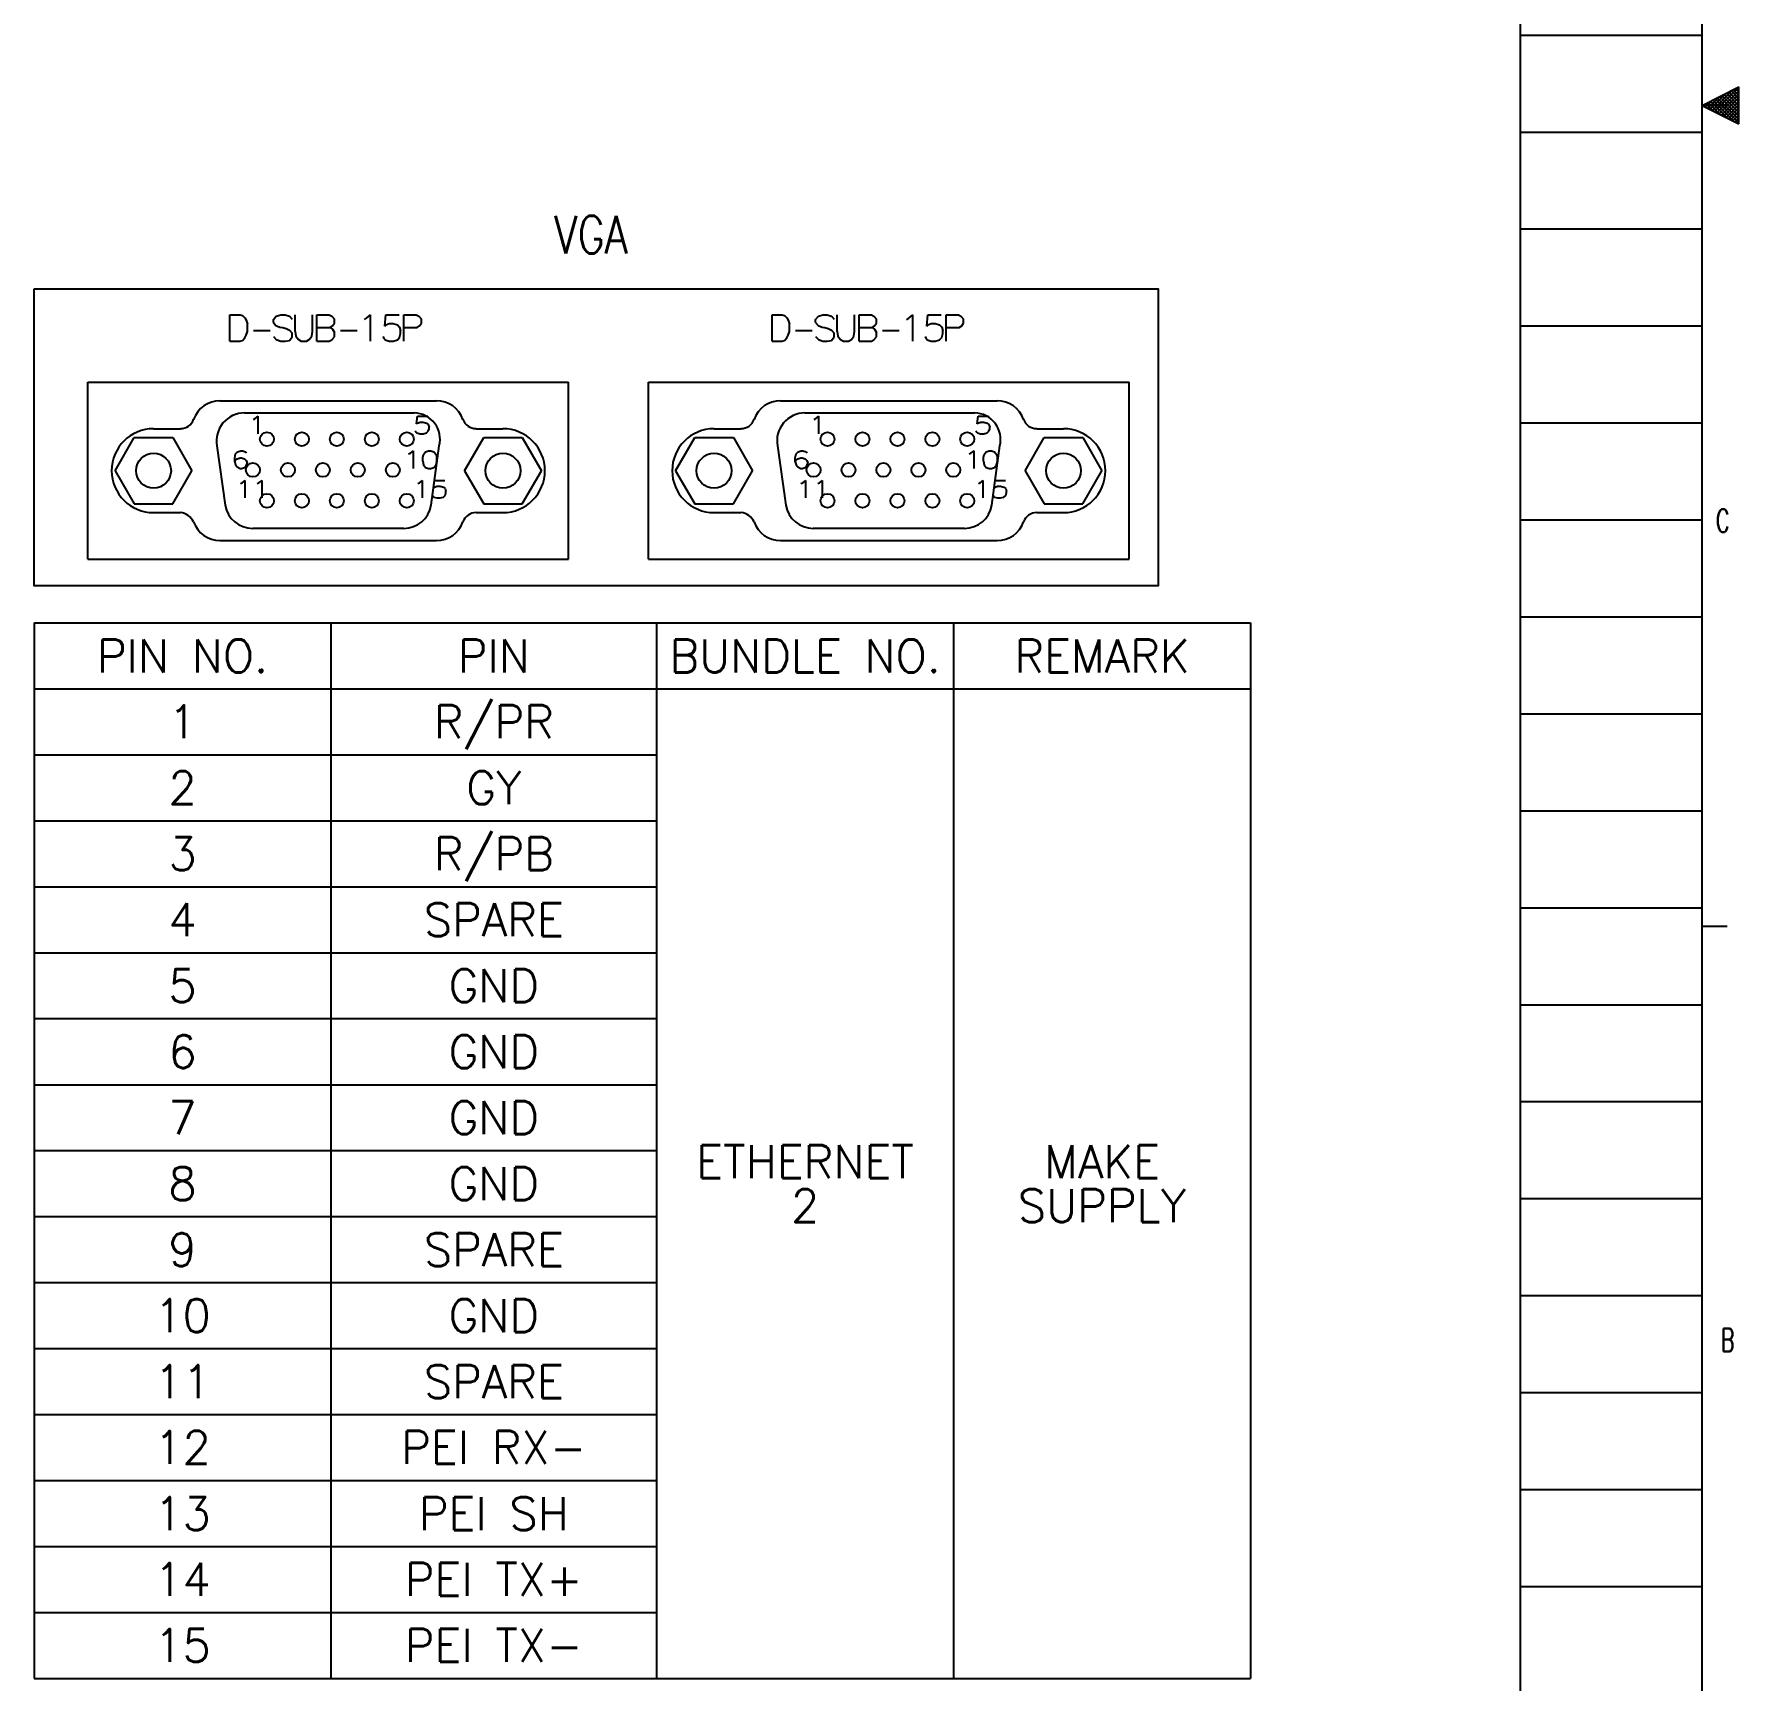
# Model space of a CAD drawing. Extents: x 260 to 819, y -886 to -443.
# Drawn here: x 668.8 to 809.5, y -799.7 to -663.8 of the extents above; entities that cross this region are included whole.
import ezdxf
from ezdxf.enums import TextEntityAlignment as Align

# ---------------------------------------------------------------- set-up
doc = ezdxf.new("R2010")
doc.units = 0
doc.header["$LTSCALE"] = 150
doc.header["$MEASUREMENT"] = 0
doc.linetypes.add('DASHED', pattern=[0.75, 0.5, -0.25])
doc.layers.get('0').update_dxf_attribs({"color": 6, "linetype": 'CONTINUOUS'})
doc.layers.add('현배선도', color=7, linetype='CONTINUOUS')
doc.styles.get("Standard").update_dxf_attribs({"font": 'romans.shx', "width": 0.8, "bigfont": 'whgtxt.shx'})

# ---------------------------------------------------------------- blocks, each defined once
blk = doc.blocks.new('*H67')
at = {"color": 2, "linetype": 'Continuous'}
for p, q in [((3.02, 202.61), (1.61, 204.01)), ((3.02, 202.89), (1.8, 204.11)), ((3.02, 203.17), (1.99, 204.2)), ((3.02, 203.46), (2.18, 204.3)), ((3.02, 203.74), (2.37, 204.39)), ((3.02, 204.02), (2.55, 204.49)), ((3.02, 204.3), (2.74, 204.58)), ((3.02, 204.59), (2.93, 204.68)), ((0.33, 203.03), (0.11, 203.25)), ((0.9, 202.75), (0.3, 203.35)), ((1.47, 202.46), (0.49, 203.44)), ((2.04, 202.18), (0.67, 203.54)), ((2.61, 201.89), (0.86, 203.63)), ((3.02, 201.76), (1.05, 203.73)), ((3.02, 202.04), (1.24, 203.82)), ((3.02, 202.32), (1.43, 203.92))]:
    blk.add_line(p, q, dxfattribs=at)
blk = doc.blocks.new('*H68')
at = {"color": 2, "linetype": 'Continuous'}
for p, q in [((1.95, 204.18), (0.64, 202.88)), ((2.52, 204.47), (0.83, 202.78)), ((3.02, 204.69), (1.02, 202.69)), ((3.02, 204.4), (1.21, 202.59)), ((3.02, 204.12), (1.4, 202.5)), ((0.24, 203.32), (0.08, 203.16)), ((0.81, 203.61), (0.27, 203.07)), ((1.38, 203.89), (0.46, 202.97)), ((3.02, 203.84), (1.58, 202.4)), ((3.02, 203.56), (1.77, 202.31)), ((3.02, 203.27), (1.96, 202.21)), ((3.02, 202.99), (2.15, 202.12)), ((3.02, 202.71), (2.34, 202.02)), ((3.02, 202.42), (2.53, 201.93)), ((3.02, 202.14), (2.71, 201.84)), ((3.02, 201.86), (2.9, 201.74))]:
    blk.add_line(p, q, dxfattribs=at)
blk = doc.blocks.new('ansi-c')
at = {"color": 5, "linetype": 'Continuous'}
for p, q in [((462, 358.06), (462, 764.46)), ((477, 358.06), (477, 764.46)), ((462, 567.06), (477, 567.06)), ((462, 551.06), (477, 551.06)), ((462, 535.06), (477, 535.06)), ((462, 519.06), (477, 519.06)), ((462, 503.06), (477, 503.06)), ((462, 487.06), (477, 487.06)), ((462, 471.06), (477, 471.06)), ((462, 455.06), (477, 455.06)), ((462, 439.06), (477, 439.06))]:
    blk.add_line(p, q, dxfattribs=at)
at = {"color": 2, "linetype": 'Continuous'}
for p, q in [((477, 561.26), (480.02, 562.78)), ((480.02, 559.74), (480.02, 562.78)), ((477, 561.26), (480.02, 559.74))]:
    blk.add_line(p, q, dxfattribs=at)
at = {"color": 210, "linetype": 'Continuous'}
for p, q in [((477, 561.26), (479.05, 561.26)), ((462, 559.06), (477, 559.06)), ((462, 543.06), (477, 543.06)), ((462, 527.06), (477, 527.06)), ((462, 511.06), (477, 511.06)), ((462, 495.06), (477, 495.06)), ((477, 493.53), (479.05, 493.53)), ((462, 479.06), (477, 479.06)), ((462, 463.06), (477, 463.06)), ((462, 447.06), (477, 447.06))]:
    blk.add_line(p, q, dxfattribs=at)
at = {"color": 7, "linetype": 'Continuous'}
for name in ['*H68', '*H67']:
    blk.add_blockref(name, (477, 358.06), dxfattribs=at)
at = {"color": 130, "linetype": 'Continuous', "width": 0.655684}
for s, p in [('C', (478.69, 527)), ('B', (479.1, 459.39))]:
    blk.add_text(s, height=1.9, dxfattribs=at).set_placement(p, align=Align.MIDDLE_CENTER)

msp = doc.modelspace()

# ---------------------------------------------------------------- linework, layer by layer
at = {"color": 7, "linetype": 'Continuous'}
for p, q in [((684.97, -686.97), (685.81, -686.97)), ((684.97, -689.16), (684.97, -686.97)), ((685.81, -686.97), (686.02, -687.04)), ((686.02, -687.04), (686.2, -687.22)), ((686.2, -687.22), (686.32, -687.43)), ((686.32, -687.43), (686.41, -687.75)), ((686.41, -688.35), (686.41, -687.75)), ((688.56, -687.36), (688.8, -687.08)), ((688.56, -687.61), (688.56, -687.36)), ((688.56, -687.61), (688.77, -687.85)), ((688.77, -687.85), (689.1, -687.99)), ((688.8, -687.08), (689.16, -686.97)), ((689.16, -686.97), (689.52, -686.97)), ((689.52, -686.97), (689.88, -687.08)), ((689.88, -687.08), (690.12, -687.33)), ((690.36, -688.35), (690.36, -686.97)), ((691.79, -688.35), (691.79, -686.97)), ((692.15, -686.97), (693.17, -686.97)), ((692.15, -689.16), (692.15, -686.97)), ((693.17, -686.97), (693.38, -687.08)), ((693.38, -687.08), (693.59, -687.33)), ((693.44, -687.89), (693.59, -687.68)), ((693.59, -687.68), (693.59, -687.33)), ((696.07, -687.36), (696.25, -687.26)), ((696.25, -687.26), (696.58, -686.97)), ((696.58, -689.16), (696.58, -686.97)), ((697.75, -687.92), (697.84, -686.97)), ((697.75, -687.92), (697.84, -687.82)), ((697.84, -686.97), (698.94, -686.97)), ((697.84, -687.82), (698.11, -687.71)), ((698.11, -687.71), (698.44, -687.71)), ((698.44, -687.71), (698.79, -687.82)), ((698.79, -687.82), (698.97, -687.99)), ((699.33, -686.97), (700.35, -686.97)), ((699.33, -689.16), (699.33, -686.97)), ((700.35, -686.97), (700.56, -687.08)), ((700.56, -687.08), (700.77, -687.33)), ((700.62, -687.89), (700.77, -687.68)), ((700.77, -687.68), (700.77, -687.33)), ((729.7, -686.97), (730.53, -686.97)), ((729.7, -689.16), (729.7, -686.97)), ((730.53, -686.97), (730.74, -687.04)), ((730.74, -687.04), (730.92, -687.22)), ((730.92, -687.22), (731.04, -687.43)), ((731.04, -687.43), (731.13, -687.75)), ((731.13, -688.35), (731.13, -687.75)), ((733.29, -687.36), (733.53, -687.08)), ((733.29, -687.61), (733.29, -687.36)), ((733.29, -687.61), (733.5, -687.85)), ((733.5, -687.85), (733.83, -687.99)), ((733.53, -687.08), (733.89, -686.97)), ((733.89, -686.97), (734.25, -686.97)), ((734.25, -686.97), (734.6, -687.08)), ((734.6, -687.08), (734.84, -687.33)), ((735.08, -688.35), (735.08, -686.97)), ((736.52, -688.35), (736.52, -686.97)), ((736.88, -686.97), (737.9, -686.97)), ((736.88, -689.16), (736.88, -686.97)), ((737.9, -686.97), (738.11, -687.08)), ((738.11, -687.08), (738.32, -687.33)), ((738.17, -687.89), (738.32, -687.68)), ((738.32, -687.68), (738.32, -687.33)), ((740.8, -687.36), (740.98, -687.26)), ((740.98, -687.26), (741.31, -686.97)), ((741.31, -689.16), (741.31, -686.97)), ((742.48, -687.92), (742.56, -686.97)), ((742.48, -687.92), (742.56, -687.82)), ((742.56, -686.97), (743.67, -686.97)), ((742.56, -687.82), (742.83, -687.71)), ((742.83, -687.71), (743.16, -687.71)), ((743.16, -687.71), (743.52, -687.82)), ((743.52, -687.82), (743.7, -687.99)), ((744.06, -686.97), (745.08, -686.97)), ((744.06, -689.16), (744.06, -686.97)), ((745.08, -686.97), (745.29, -687.08)), ((745.29, -687.08), (745.5, -687.33)), ((745.35, -687.89), (745.5, -687.68)), ((745.5, -687.68), (745.5, -687.33)), ((684.97, -689.16), (685.81, -689.16)), ((685.78, -689.16), (686.02, -689.09)), ((686.02, -689.09), (686.2, -688.87)), ((686.2, -688.87), (686.32, -688.66)), ((686.32, -688.66), (686.41, -688.35)), ((686.91, -688.28), (688.29, -688.28)), ((688.56, -688.77), (688.8, -689.02)), ((688.8, -689.02), (689.16, -689.16)), ((689.1, -687.99), (689.34, -688.03)), ((689.16, -689.16), (689.52, -689.16)), ((689.34, -688.03), (689.61, -688.1)), ((689.52, -689.16), (689.88, -689.09)), ((689.61, -688.1), (689.88, -688.24)), ((689.88, -688.24), (690.12, -688.49)), ((689.88, -689.09), (690.12, -688.8)), ((690.12, -688.8), (690.12, -688.49)), ((690.36, -688.35), (690.42, -688.73)), ((690.42, -688.73), (690.62, -689.02)), ((690.62, -689.02), (690.86, -689.16)), ((690.86, -689.16), (691.28, -689.16)), ((691.28, -689.16), (691.52, -689.02)), ((691.52, -689.02), (691.73, -688.73)), ((691.73, -688.73), (691.79, -688.35)), ((692.15, -688.03), (693.23, -688.03)), ((692.15, -689.16), (693.17, -689.16)), ((693.17, -689.16), (693.38, -689.05)), ((693.23, -688.03), (693.44, -687.89)), ((693.23, -688.03), (693.44, -688.17)), ((693.38, -689.05), (693.59, -688.8)), ((693.44, -688.17), (693.59, -688.45)), ((693.59, -688.8), (693.59, -688.45)), ((694.1, -688.28), (695.47, -688.28)), ((697.6, -688.77), (697.69, -688.95)), ((697.69, -688.95), (697.78, -689.05)), ((697.78, -689.05), (698.11, -689.16)), ((698.11, -689.16), (698.44, -689.16)), ((698.44, -689.16), (698.79, -689.05)), ((698.79, -689.05), (698.97, -688.84)), ((698.97, -687.99), (699.06, -688.31)), ((698.97, -688.84), (699.06, -688.52)), ((699.06, -688.52), (699.06, -688.31)), ((699.33, -688.03), (700.41, -688.03)), ((700.41, -688.03), (700.62, -687.89)), ((729.7, -689.16), (730.53, -689.16)), ((730.51, -689.16), (730.74, -689.09)), ((730.74, -689.09), (730.92, -688.87)), ((730.92, -688.87), (731.04, -688.66)), ((731.04, -688.66), (731.13, -688.35)), ((731.64, -688.28), (733.02, -688.28)), ((733.29, -688.77), (733.53, -689.02)), ((733.53, -689.02), (733.89, -689.16)), ((733.83, -687.99), (734.07, -688.03)), ((733.89, -689.16), (734.25, -689.16)), ((734.07, -688.03), (734.34, -688.1)), ((734.25, -689.16), (734.6, -689.09)), ((734.34, -688.1), (734.6, -688.24)), ((734.6, -688.24), (734.84, -688.49)), ((734.6, -689.09), (734.84, -688.8)), ((734.84, -688.8), (734.84, -688.49)), ((735.08, -688.35), (735.14, -688.73)), ((735.14, -688.73), (735.35, -689.02)), ((735.35, -689.02), (735.59, -689.16)), ((735.59, -689.16), (736.01, -689.16)), ((736.01, -689.16), (736.25, -689.02)), ((736.25, -689.02), (736.46, -688.73)), ((736.46, -688.73), (736.52, -688.35)), ((736.88, -688.03), (737.96, -688.03)), ((736.88, -689.16), (737.9, -689.16)), ((737.9, -689.16), (738.11, -689.05)), ((737.96, -688.03), (738.17, -687.89)), ((737.96, -688.03), (738.17, -688.17)), ((738.11, -689.05), (738.32, -688.8)), ((738.17, -688.17), (738.32, -688.45)), ((738.32, -688.8), (738.32, -688.45)), ((738.82, -688.28), (740.2, -688.28)), ((742.33, -688.77), (742.42, -688.95)), ((742.42, -688.95), (742.5, -689.05)), ((742.5, -689.05), (742.83, -689.16)), ((742.83, -689.16), (743.16, -689.16)), ((743.16, -689.16), (743.52, -689.05)), ((743.52, -689.05), (743.7, -688.84)), ((743.7, -687.99), (743.79, -688.31)), ((743.7, -688.84), (743.79, -688.52)), ((743.79, -688.52), (743.79, -688.31)), ((744.06, -688.03), (745.14, -688.03)), ((745.14, -688.03), (745.35, -687.89)), ((673.26, -692.54), (712.91, -692.54)), ((673.26, -707.13), (673.26, -692.54)), ((712.91, -707.13), (712.91, -692.54)), ((719.52, -692.54), (759.16, -692.54)), ((719.52, -707.13), (719.52, -692.54)), ((759.16, -707.13), (759.16, -692.54)), ((684.15, -694.07), (702.02, -694.07)), ((730.4, -694.07), (748.28, -694.07)), ((686.17, -695.08), (700.18, -695.08)), ((686.92, -695.61), (687.06, -695.54)), ((687.06, -695.54), (687.31, -695.35)), ((687.31, -696.79), (687.31, -695.35)), ((700.38, -695.98), (700.45, -695.35)), ((700.38, -695.98), (700.45, -695.91)), ((700.45, -695.35), (701.31, -695.35)), ((700.45, -695.91), (700.66, -695.84)), ((700.66, -695.84), (700.92, -695.84)), ((700.92, -695.84), (701.2, -695.91)), ((701.2, -695.91), (701.33, -696.03)), ((701.33, -696.03), (701.4, -696.24)), ((701.4, -696.38), (701.4, -696.24)), ((732.42, -695.08), (746.43, -695.08)), ((733.17, -695.61), (733.31, -695.54)), ((733.31, -695.54), (733.57, -695.35)), ((733.57, -696.79), (733.57, -695.35)), ((746.64, -695.98), (746.71, -695.35)), ((746.64, -695.98), (746.71, -695.91)), ((746.71, -695.35), (747.57, -695.35)), ((746.71, -695.91), (746.91, -695.84)), ((746.91, -695.84), (747.17, -695.84)), ((747.17, -695.84), (747.45, -695.91)), ((747.45, -695.91), (747.59, -696.03)), ((747.59, -696.03), (747.66, -696.24)), ((747.66, -696.38), (747.66, -696.24)), ((675.5, -699.84), (677.08, -697.09)), ((677.08, -697.09), (680.26, -697.09)), ((678.67, -696.38), (680.89, -696.38)), ((680.26, -697.09), (681.84, -699.84)), ((700.27, -696.54), (700.33, -696.65)), ((700.33, -696.65), (700.4, -696.72)), ((700.4, -696.72), (700.66, -696.79)), ((700.66, -696.79), (700.92, -696.79)), ((700.92, -696.79), (701.2, -696.72)), ((701.2, -696.72), (701.33, -696.58)), ((701.33, -696.58), (701.4, -696.38)), ((704.33, -699.84), (705.91, -697.09)), ((705.28, -696.38), (707.5, -696.38)), ((705.91, -697.09), (709.08, -697.09)), ((709.08, -697.09), (710.67, -699.84)), ((721.75, -699.84), (723.34, -697.09)), ((723.34, -697.09), (726.51, -697.09)), ((724.92, -696.38), (727.14, -696.38)), ((726.51, -697.09), (728.1, -699.84)), ((746.52, -696.54), (746.59, -696.65)), ((746.59, -696.65), (746.66, -696.72)), ((746.66, -696.72), (746.91, -696.79)), ((746.91, -696.79), (747.17, -696.79)), ((747.17, -696.79), (747.45, -696.72)), ((747.45, -696.72), (747.59, -696.58)), ((747.59, -696.58), (747.66, -696.38)), ((750.58, -699.84), (752.17, -697.09)), ((751.54, -696.38), (753.75, -696.38)), ((752.17, -697.09), (755.34, -697.09)), ((755.34, -697.09), (756.92, -699.84)), ((683.89, -697.79), (684.58, -702.69)), ((685.37, -698.79), (685.44, -698.46)), ((685.37, -699.12), (685.37, -698.79)), ((685.37, -699.14), (685.44, -698.98)), ((685.44, -698.46), (685.6, -698.28)), ((685.44, -698.98), (685.58, -698.86)), ((685.58, -698.86), (685.83, -698.79)), ((685.6, -698.28), (685.86, -698.21)), ((685.83, -698.79), (685.93, -698.79)), ((685.86, -698.21), (686, -698.21)), ((685.93, -698.79), (686.18, -698.86)), ((686, -698.21), (686.25, -698.28)), ((686.18, -698.86), (686.32, -699)), ((686.25, -698.28), (686.32, -698.4)), ((686.32, -699), (686.39, -699.19)), ((699.72, -698.46), (699.86, -698.4)), ((699.86, -698.4), (700.12, -698.21)), ((700.12, -699.65), (700.12, -698.21)), ((700.88, -698.74), (700.95, -698.51)), ((700.88, -699.05), (700.88, -698.74)), ((700.88, -699.05), (700.95, -699.35)), ((700.95, -698.51), (701.12, -698.28)), ((701.12, -698.28), (701.37, -698.21)), ((701.37, -698.21), (701.56, -698.21)), ((701.56, -698.21), (701.81, -698.28)), ((701.59, -702.69), (702.24, -697.79)), ((701.81, -698.28), (701.98, -698.51)), ((701.98, -698.51), (702.05, -698.74)), ((701.98, -699.35), (702.05, -699.07)), ((702.05, -699.07), (702.05, -698.74)), ((730.15, -697.79), (730.84, -702.69)), ((731.62, -698.79), (731.69, -698.46)), ((731.62, -699.12), (731.62, -698.79)), ((731.62, -699.14), (731.69, -698.98)), ((731.69, -698.46), (731.86, -698.28)), ((731.69, -698.98), (731.83, -698.86)), ((731.83, -698.86), (732.09, -698.79)), ((731.86, -698.28), (732.11, -698.21)), ((732.09, -698.79), (732.18, -698.79)), ((732.11, -698.21), (732.25, -698.21)), ((732.18, -698.79), (732.44, -698.86)), ((732.25, -698.21), (732.51, -698.28)), ((732.44, -698.86), (732.58, -699)), ((732.51, -698.28), (732.58, -698.4)), ((732.58, -699), (732.65, -699.19)), ((745.97, -698.46), (746.11, -698.4)), ((746.11, -698.4), (746.37, -698.21)), ((746.37, -699.65), (746.37, -698.21)), ((747.14, -698.74), (747.21, -698.51)), ((747.14, -699.05), (747.14, -698.74)), ((747.14, -699.05), (747.21, -699.35)), ((747.21, -698.51), (747.37, -698.28)), ((747.37, -698.28), (747.62, -698.21)), ((747.62, -698.21), (747.81, -698.21)), ((747.81, -698.21), (748.07, -698.28)), ((747.84, -702.69), (748.5, -697.79)), ((748.07, -698.28), (748.23, -698.51)), ((748.23, -698.51), (748.3, -698.74)), ((748.23, -699.35), (748.3, -699.07)), ((748.3, -699.07), (748.3, -698.74)), ((675.5, -699.84), (677.08, -702.58)), ((680.26, -702.58), (681.84, -699.84)), ((685.37, -699.12), (685.44, -699.37)), ((685.44, -699.37), (685.58, -699.53)), ((685.58, -699.53), (685.83, -699.65)), ((685.83, -699.65), (685.93, -699.65)), ((685.93, -699.65), (686.18, -699.58)), ((686.18, -699.58), (686.32, -699.44)), ((686.32, -699.44), (686.39, -699.26)), ((686.39, -699.26), (686.39, -699.19)), ((700.95, -699.35), (701.12, -699.58)), ((701.12, -699.58), (701.37, -699.65)), ((701.37, -699.65), (701.56, -699.65)), ((701.56, -699.65), (701.81, -699.58)), ((701.81, -699.58), (701.98, -699.35)), ((704.33, -699.84), (705.91, -702.58)), ((709.08, -702.58), (710.67, -699.84)), ((721.75, -699.84), (723.34, -702.58)), ((726.51, -702.58), (728.1, -699.84)), ((731.62, -699.12), (731.69, -699.37)), ((731.69, -699.37), (731.83, -699.53)), ((731.83, -699.53), (732.09, -699.65)), ((732.09, -699.65), (732.18, -699.65)), ((732.18, -699.65), (732.44, -699.58)), ((732.44, -699.58), (732.58, -699.44)), ((732.58, -699.44), (732.65, -699.26)), ((732.65, -699.26), (732.65, -699.19)), ((747.21, -699.35), (747.37, -699.58)), ((747.37, -699.58), (747.62, -699.65)), ((747.62, -699.65), (747.81, -699.65)), ((747.81, -699.65), (748.07, -699.58)), ((748.07, -699.58), (748.23, -699.35)), ((750.58, -699.84), (752.17, -702.58)), ((755.34, -702.58), (756.92, -699.84)), ((685.84, -700.9), (685.98, -700.83)), ((685.98, -700.83), (686.23, -700.64)), ((686.23, -702.09), (686.23, -700.64)), ((687.23, -700.9), (687.37, -700.83)), ((687.37, -700.83), (687.63, -700.64)), ((687.63, -702.09), (687.63, -700.64)), ((700.47, -700.9), (700.61, -700.83)), ((700.61, -700.83), (700.87, -700.64)), ((700.87, -702.09), (700.87, -700.64)), ((701.66, -701.83), (701.73, -701.95)), ((701.77, -701.27), (701.84, -700.64)), ((701.77, -701.27), (701.84, -701.2)), ((701.84, -700.64), (702.7, -700.64)), ((701.84, -701.2), (702.05, -701.13)), ((702.05, -701.13), (702.31, -701.13)), ((702.31, -701.13), (702.59, -701.2)), ((702.59, -701.2), (702.73, -701.32)), ((702.59, -702.02), (702.73, -701.88)), ((702.73, -701.32), (702.8, -701.53)), ((702.73, -701.88), (702.8, -701.67)), ((702.8, -701.67), (702.8, -701.53)), ((732.09, -700.9), (732.23, -700.83)), ((732.23, -700.83), (732.49, -700.64)), ((732.49, -702.09), (732.49, -700.64)), ((733.49, -700.9), (733.63, -700.83)), ((733.63, -700.83), (733.88, -700.64)), ((733.88, -702.09), (733.88, -700.64)), ((746.73, -700.9), (746.87, -700.83)), ((746.87, -700.83), (747.12, -700.64)), ((747.12, -702.09), (747.12, -700.64)), ((747.91, -701.83), (747.98, -701.95)), ((748.03, -701.27), (748.1, -700.64)), ((748.03, -701.27), (748.1, -701.2)), ((748.1, -700.64), (748.96, -700.64)), ((748.1, -701.2), (748.31, -701.13)), ((748.31, -701.13), (748.56, -701.13)), ((748.56, -701.13), (748.84, -701.2)), ((748.84, -701.2), (748.98, -701.32)), ((748.84, -702.02), (748.98, -701.88)), ((748.98, -701.32), (749.05, -701.53)), ((748.98, -701.88), (749.05, -701.67)), ((749.05, -701.67), (749.05, -701.53)), ((677.08, -702.58), (680.26, -702.58)), ((678.67, -703.3), (680.89, -703.3)), ((701.73, -701.95), (701.8, -702.02)), ((701.8, -702.02), (702.05, -702.09)), ((702.05, -702.09), (702.31, -702.09)), ((702.31, -702.09), (702.59, -702.02)), ((705.28, -703.3), (707.5, -703.3)), ((705.91, -702.58), (709.08, -702.58)), ((723.34, -702.58), (726.51, -702.58)), ((724.92, -703.3), (727.14, -703.3)), ((747.98, -701.95), (748.05, -702.02)), ((748.05, -702.02), (748.31, -702.09)), ((748.31, -702.09), (748.56, -702.09)), ((748.56, -702.09), (748.84, -702.02)), ((751.54, -703.3), (753.75, -703.3)), ((752.17, -702.58), (755.34, -702.58)), ((686.85, -704.59), (699.31, -704.59)), ((733.11, -704.59), (745.57, -704.59)), ((684.15, -705.6), (702.02, -705.6)), ((730.4, -705.6), (748.28, -705.6)), ((673.26, -707.13), (712.91, -707.13)), ((719.52, -707.13), (759.16, -707.13))]:
    msp.add_line(p, q, dxfattribs=at)
at = {"color": 0}
for p, q in [((668.81, -712.39), (668.81, -799.49)), ((668.81, -712.39), (744.68, -712.39)), ((693.31, -712.39), (693.31, -799.49)), ((720.18, -712.39), (720.18, -799.49)), ((744.68, -712.39), (744.68, -799.49)), ((744.68, -712.39), (769.17, -712.39)), ((769.17, -712.39), (769.17, -799.49)), ((668.81, -717.84), (744.68, -717.84)), ((744.68, -717.84), (769.17, -717.84)), ((668.81, -723.28), (720.18, -723.28)), ((668.81, -728.72), (720.18, -728.72)), ((668.81, -734.17), (720.18, -734.17)), ((668.81, -739.61), (720.18, -739.61)), ((668.81, -745.05), (720.18, -745.05)), ((668.81, -750.5), (720.18, -750.5)), ((668.81, -755.94), (720.18, -755.94)), ((668.81, -761.38), (720.18, -761.38)), ((668.81, -766.83), (720.18, -766.83)), ((668.81, -772.27), (720.18, -772.27)), ((668.81, -777.71), (720.18, -777.71)), ((668.81, -783.16), (720.18, -783.16)), ((668.81, -788.6), (720.18, -788.6)), ((668.81, -794.04), (720.18, -794.04)), ((668.81, -799.49), (744.68, -799.49)), ((744.68, -799.49), (769.17, -799.49))]:
    msp.add_line(p, q, dxfattribs=at)
msp.add_lwpolyline([(668.81, -684.85), (761.57, -684.85), (761.57, -709.34), (668.81, -709.34)], close=True, dxfattribs=at)
at = {"color": 7, "linetype": 'Continuous'}
for centre, radius in [((688.03, -697.24), 0.577), ((690.91, -697.24), 0.577), ((693.79, -697.24), 0.577), ((696.68, -697.24), 0.577), ((699.56, -697.24), 0.577), ((734.28, -697.24), 0.577), ((737.16, -697.24), 0.577), ((740.05, -697.24), 0.577), ((742.93, -697.24), 0.577), ((745.81, -697.24), 0.577), ((678.67, -699.84), 1.44), ((707.5, -699.84), 1.44), ((724.92, -699.84), 1.44), ((753.75, -699.84), 1.44), ((686.87, -699.78), 0.577), ((689.76, -699.78), 0.577), ((692.64, -699.78), 0.577), ((695.52, -699.78), 0.577), ((698.41, -699.78), 0.577), ((733.13, -699.78), 0.577), ((736.01, -699.78), 0.577), ((738.89, -699.78), 0.577), ((741.78, -699.78), 0.577), ((744.66, -699.78), 0.577), ((688.03, -702.32), 0.577), ((690.91, -702.32), 0.577), ((693.79, -702.32), 0.577), ((696.68, -702.32), 0.577), ((699.56, -702.32), 0.577), ((734.28, -702.32), 0.577), ((737.16, -702.32), 0.577), ((740.05, -702.32), 0.577), ((742.93, -702.32), 0.577), ((745.81, -702.32), 0.577)]:
    msp.add_circle(centre, radius, dxfattribs=at)
for centre, radius, start, end in [((684.15, -696.38), 2.31, 90, 160.5288), ((702.02, -696.38), 2.31, 19.4712, 90), ((730.4, -696.38), 2.31, 90, 160.5288), ((748.28, -696.38), 2.31, 19.4712, 90), ((680.89, -695.22), 1.15, 270, 340.5288), ((686.17, -697.39), 2.31, 90, 190), ((700.14, -697.25), 2.17, 345.7085, 88.9954), ((705.28, -695.22), 1.15, 199.4712, 270), ((727.14, -695.22), 1.15, 270, 340.5288), ((732.42, -697.39), 2.31, 90, 190), ((746.39, -697.25), 2.17, 345.7085, 88.9954), ((751.54, -695.22), 1.15, 199.4712, 270), ((678.67, -699.84), 3.46, 90, 270), ((707.5, -699.84), 3.46, 270, 90), ((724.92, -699.84), 3.46, 90, 270), ((753.75, -699.84), 3.46, 270, 90), ((680.73, -704.67), 1.38, 25.8519, 83.6194), ((686.85, -702.29), 2.31, 190, 270), ((699.31, -702.29), 2.31, 270, 350), ((705.28, -704.45), 1.15, 90, 160.5288), ((726.99, -704.67), 1.38, 25.8519, 83.6194), ((733.11, -702.29), 2.31, 190, 270), ((745.57, -702.29), 2.31, 270, 350), ((751.54, -704.45), 1.15, 90, 160.5288), ((684.15, -703.3), 2.31, 199.4712, 270), ((702.02, -703.3), 2.31, 270, 340.5288), ((730.4, -703.3), 2.31, 199.4712, 270), ((748.28, -703.3), 2.31, 270, 340.5288)]:
    msp.add_arc(centre, radius, start, end, dxfattribs=at)

# ---------------------------------------------------------------- block references
at = {"linetype": 'DASHED'}
msp.add_blockref('ansi-c', (329.46, -1230.96), dxfattribs=at)
msp.add_blockref('ansi-c', (329.46, -1230.96), dxfattribs=at)

# ---------------------------------------------------------------- texts
at = {"color": 0}
for s, height, p in [('PIN NO.', 2.722, (681.06, -715.12)), ('PIN', 2.722, (706.75, -715.12)), ('BUNDLE NO.', 2.722, (732.43, -715.12)), ('REMARK', 2.722, (756.93, -715.12)), ('R/PR', 2.722, (706.75, -720.56)), ('1', 2.72, (681.06, -720.56)), ('2', 2.72, (681.06, -726)), ('GY', 2.722, (706.75, -726)), ('R/PB', 2.722, (706.75, -731.45)), ('3', 2.72, (681.06, -731.45)), ('4', 2.72, (681.06, -736.89)), ('SPARE', 2.722, (706.75, -736.89)), ('5', 2.72, (681.06, -742.33)), ('GND', 2.722, (706.75, -742.33)), ('6', 2.72, (681.06, -747.78)), ('GND', 2.722, (706.75, -747.78)), ('7', 2.72, (681.06, -753.22)), ('GND', 2.722, (706.75, -753.22)), ('ETHERNET', 2.722, (732.43, -756.85)), ('MAKE', 2.722, (756.93, -756.85)), ('8', 2.72, (681.06, -758.66)), ('GND', 2.722, (706.75, -758.66)), ('2', 2.72, (732.43, -760.48)), ('SUPPLY', 2.722, (756.93, -760.48)), ('9', 2.72, (681.06, -764.1)), ('SPARE', 2.722, (706.75, -764.1)), ('10', 2.722, (681.06, -769.55)), ('GND', 2.722, (706.75, -769.55)), ('11', 2.722, (681.06, -774.99)), ('SPARE', 2.722, (706.75, -774.99)), ('12', 2.722, (681.06, -780.43)), ('PEI RX-', 2.722, (706.75, -780.43)), ('13', 2.722, (681.06, -785.88)), ('PEI SH', 2.722, (706.75, -785.88)), ('14', 2.722, (681.06, -791.32)), ('PEI TX+', 2.722, (706.75, -791.32)), ('15', 2.722, (681.06, -796.76)), ('PEI TX-', 2.722, (706.75, -796.76))]:
    msp.add_text(s, height=height, dxfattribs=at).set_placement(p, align=Align.MIDDLE_CENTER)
at = {"layer": '현배선도', "color": 4, "width": 0.8}
msp.add_text('VGA', height=3.1, dxfattribs=at).set_placement((711.74, -681.91))

doc.saveas('drawing.dxf')
